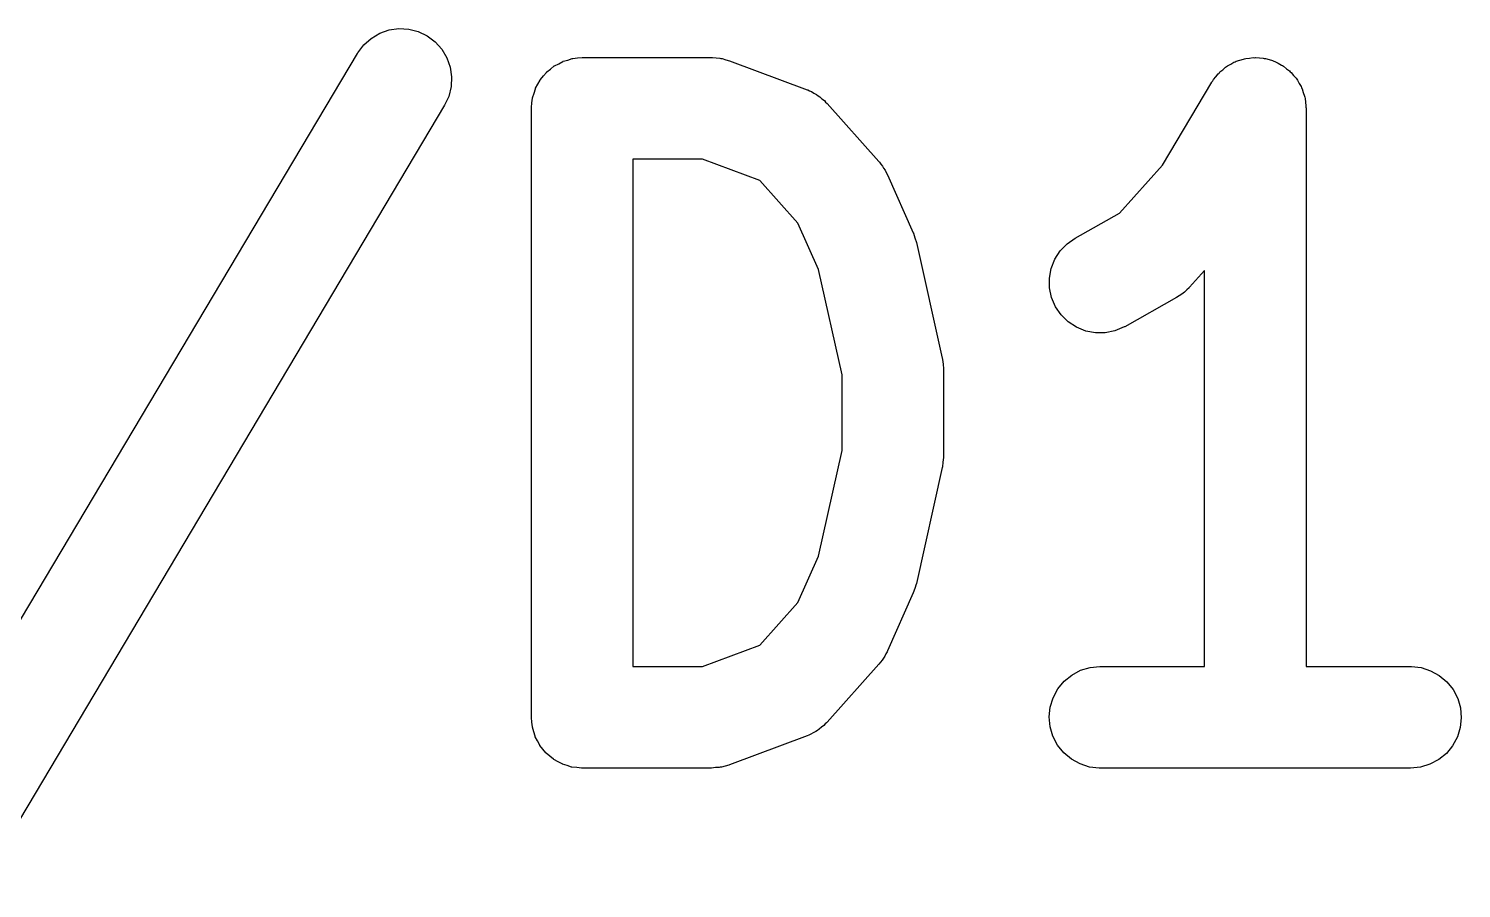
# Model space of a CAD drawing. Header units: millimetres. Extents: x 17 to 402, y -127 to -24.
# Drawn here: x 23.57 to 25.335, y -41.394 to -40.335 of the extents above; entities that cross this region are included whole.
import ezdxf

# ---------------------------------------------------------------- set-up
doc = ezdxf.new("R2010")
doc.units = ezdxf.units.MM
doc.header["$LTSCALE"] = 25.4
doc.layers.add('BLACK', color=7, linetype='CONTINUOUS')

msp = doc.modelspace()

# ---------------------------------------------------------------- linework, layer by layer
at = {"layer": 'BLACK', "linetype": 'Continuous'}
for p, q in [((23.9918, -40.3469), (24.0023, -40.3405)), ((24.0023, -40.3405), (24.0138, -40.3365)), ((24.0138, -40.3365), (24.0259, -40.3349)), ((24.0259, -40.3349), (24.0381, -40.3355)), ((24.0381, -40.3355), (24.0499, -40.3385)), ((24.0499, -40.3385), (24.0609, -40.3438)), ((24.0609, -40.3438), (24.0707, -40.3512)), ((23.9753, -40.3647), (23.9827, -40.3548)), ((23.9827, -40.3548), (23.9918, -40.3469)), ((24.0707, -40.3512), (24.0788, -40.3601)), ((24.0788, -40.3601), (24.0851, -40.3708)), ((23.4006, -41.3296), (23.9748, -40.3654)), ((23.9748, -40.3654), (23.9753, -40.3647)), ((24.0851, -40.3708), (24.0892, -40.3822)), ((24.2177, -40.3807), (24.2229, -40.3781)), ((24.2229, -40.3781), (24.228, -40.3753)), ((24.228, -40.3753), (24.2283, -40.3751)), ((24.2283, -40.3751), (24.2285, -40.3751)), ((24.2285, -40.3751), (24.2341, -40.3736)), ((24.2341, -40.3736), (24.2397, -40.3718)), ((24.2397, -40.3718), (24.24, -40.3718)), ((24.24, -40.3718), (24.2402, -40.3715)), ((24.2402, -40.3715), (24.246, -40.371)), ((24.246, -40.371), (24.2519, -40.3705)), ((24.2519, -40.3705), (24.4114, -40.3705)), ((24.4114, -40.3705), (24.4123, -40.3705)), ((24.4123, -40.3705), (24.4168, -40.371)), ((24.4168, -40.371), (24.4214, -40.3713)), ((24.4214, -40.3713), (24.4229, -40.3718)), ((24.4229, -40.3718), (24.4244, -40.3718)), ((24.4244, -40.3718), (24.4288, -40.3733)), ((24.4288, -40.3733), (24.4333, -40.3746)), ((24.4333, -40.3746), (24.529, -40.4101)), ((25.0472, -40.3807), (25.0512, -40.3786)), ((25.0512, -40.3786), (25.0551, -40.3763)), ((25.0551, -40.3763), (25.0566, -40.3758)), ((25.0566, -40.3758), (25.058, -40.3751)), ((25.058, -40.3751), (25.0624, -40.3738)), ((25.0624, -40.3738), (25.0667, -40.3723)), ((25.0667, -40.3723), (25.0682, -40.372)), ((25.0682, -40.372), (25.0697, -40.3715)), ((25.0697, -40.3715), (25.0742, -40.3713)), ((25.0742, -40.3713), (25.0787, -40.3705)), ((25.0787, -40.3705), (25.0803, -40.3708)), ((25.0803, -40.3708), (25.0818, -40.3705)), ((25.0818, -40.3705), (25.0864, -40.371)), ((25.0864, -40.371), (25.0909, -40.3713)), ((25.0909, -40.3713), (25.0924, -40.3718)), ((25.0924, -40.3718), (25.094, -40.3718)), ((25.094, -40.3718), (25.0983, -40.373)), ((25.0983, -40.373), (25.1027, -40.3743)), ((25.1027, -40.3743), (25.1041, -40.3751)), ((25.1041, -40.3751), (25.1056, -40.3753)), ((25.1056, -40.3753), (25.1097, -40.3776)), ((25.1097, -40.3776), (25.1137, -40.3797)), ((25.1137, -40.3797), (25.115, -40.3804)), ((24.0892, -40.3822), (24.091, -40.3941)), ((24.091, -40.3941), (24.0904, -40.4063)), ((24.2003, -40.3977), (24.2041, -40.3931)), ((24.2041, -40.3931), (24.2078, -40.3888)), ((24.2078, -40.3888), (24.208, -40.3885)), ((24.208, -40.3885), (24.2081, -40.3883)), ((24.2081, -40.3883), (24.2127, -40.3847)), ((24.2127, -40.3847), (24.2173, -40.3809)), ((24.2173, -40.3809), (24.2175, -40.3809)), ((24.2175, -40.3809), (24.2177, -40.3807)), ((25.0298, -40.3977), (25.0328, -40.3941)), ((25.0328, -40.3941), (25.0355, -40.3906)), ((25.0355, -40.3906), (25.0367, -40.3896)), ((25.0367, -40.3896), (25.0377, -40.3883)), ((25.0377, -40.3883), (25.0412, -40.3855)), ((25.0412, -40.3855), (25.0446, -40.3824)), ((25.0446, -40.3824), (25.0459, -40.3817)), ((25.0459, -40.3817), (25.0472, -40.3807)), ((25.115, -40.3804), (25.1163, -40.3812)), ((25.1163, -40.3812), (25.1199, -40.3842)), ((25.1199, -40.3842), (25.1235, -40.3868)), ((25.1235, -40.3868), (25.1245, -40.388)), ((25.1245, -40.388), (25.1257, -40.389)), ((25.1257, -40.389), (25.1286, -40.3926)), ((25.1286, -40.3926), (25.1317, -40.3959)), ((25.1317, -40.3959), (25.1325, -40.3972)), ((25.1325, -40.3972), (25.1335, -40.3984)), ((24.0904, -40.4063), (24.0874, -40.4183)), ((24.1907, -40.42), (24.1925, -40.4144)), ((24.1925, -40.4144), (24.1943, -40.4089)), ((24.1943, -40.4089), (24.1944, -40.4086)), ((24.1944, -40.4084), (24.1973, -40.4033)), ((24.1944, -40.4086), (24.1944, -40.4084)), ((24.1973, -40.4033), (24.2001, -40.3982)), ((24.2001, -40.3982), (24.2002, -40.3979)), ((24.2002, -40.3979), (24.2003, -40.3977)), ((24.529, -40.4101), (24.5298, -40.4104)), ((24.5298, -40.4104), (24.532, -40.4117)), ((24.532, -40.4117), (24.5343, -40.4124)), ((24.5343, -40.4124), (24.5374, -40.4144)), ((24.5374, -40.4144), (24.5406, -40.416)), ((24.967, -40.5031), (25.0277, -40.401)), ((25.0277, -40.401), (25.0281, -40.4002)), ((25.0281, -40.4002), (25.0291, -40.399)), ((25.0291, -40.399), (25.0298, -40.3977)), ((25.1335, -40.3984), (25.1356, -40.4025)), ((25.1356, -40.4025), (25.1379, -40.4063)), ((25.1379, -40.4063), (25.1385, -40.4078)), ((25.1385, -40.4078), (25.1392, -40.4091)), ((25.1392, -40.4091), (25.1405, -40.4137)), ((25.1405, -40.4137), (25.142, -40.418)), ((24.0822, -40.4292), (23.508, -41.3936)), ((24.0874, -40.4183), (24.0822, -40.4292)), ((24.1894, -40.4322), (24.19, -40.4261)), ((24.1894, -40.4325), (24.1894, -40.4322)), ((24.1894, -40.433), (24.1894, -40.4325)), ((24.1894, -40.4325), (24.1894, -40.4325)), ((24.1894, -40.4325), (24.1894, -40.4325)), ((24.19, -40.4261), (24.1907, -40.4205)), ((24.1907, -40.4203), (24.1907, -40.42)), ((24.1907, -40.4205), (24.1907, -40.4203)), ((24.5406, -40.416), (24.5426, -40.4175)), ((24.5426, -40.4175), (24.5447, -40.4188)), ((24.5447, -40.4188), (24.5474, -40.4213)), ((24.5474, -40.4213), (24.5503, -40.4236)), ((24.5503, -40.4236), (24.5519, -40.4254)), ((24.5519, -40.4254), (24.5537, -40.4271)), ((24.5537, -40.4271), (24.6175, -40.4985)), ((25.142, -40.418), (25.1423, -40.4195)), ((25.1423, -40.4195), (25.1427, -40.4208)), ((25.1427, -40.4208), (25.1432, -40.4254)), ((25.1432, -40.4254), (25.1438, -40.4299)), ((25.1438, -40.4299), (25.1437, -40.4315)), ((25.1437, -40.4315), (25.1439, -40.433)), ((24.1894, -41.1831), (24.1894, -40.433)), ((25.1439, -40.433), (25.1439, -41.1206)), ((24.3144, -40.4955), (24.3144, -41.1206)), ((24.4001, -40.4955), (24.3144, -40.4955)), ((24.4708, -40.5219), (24.4001, -40.4955)), ((24.6175, -40.4985), (24.6181, -40.4993)), ((24.6181, -40.4993), (24.6199, -40.5018)), ((24.6199, -40.5018), (24.6219, -40.5041)), ((24.9141, -40.5623), (24.967, -40.5031)), ((24.6219, -40.5041), (24.6234, -40.5067)), ((24.6234, -40.5067), (24.6252, -40.5092)), ((24.6252, -40.5092), (24.6264, -40.512)), ((24.6264, -40.512), (24.628, -40.5148)), ((24.628, -40.5148), (24.6599, -40.5862)), ((24.5178, -40.5745), (24.4708, -40.5219)), ((24.8594, -40.5928), (24.9141, -40.5623)), ((24.5432, -40.6314), (24.5178, -40.5745)), ((24.6599, -40.5862), (24.66, -40.5864)), ((24.66, -40.5864), (24.66, -40.5864)), ((24.66, -40.5864), (24.66, -40.5864)), ((24.66, -40.5864), (24.6603, -40.5869)), ((24.6603, -40.5869), (24.662, -40.5925)), ((24.662, -40.5925), (24.6638, -40.5981)), ((24.6638, -40.5981), (24.6957, -40.7408)), ((24.8344, -40.6187), (24.841, -40.6085)), ((24.841, -40.6085), (24.8494, -40.5999)), ((24.8494, -40.5999), (24.8594, -40.5928)), ((24.8299, -40.6301), (24.8344, -40.6187)), ((24.5722, -40.7614), (24.5432, -40.6314)), ((24.8277, -40.642), (24.8299, -40.6301)), ((24.8279, -40.6542), (24.8277, -40.642)), ((25.0189, -40.6326), (25.0004, -40.6532)), ((25.0189, -41.1206), (25.0189, -40.6326)), ((24.8304, -40.6662), (24.8279, -40.6542)), ((24.9907, -40.6621), (24.9874, -40.6639)), ((24.9924, -40.6606), (24.9907, -40.6621)), ((24.9943, -40.6593), (24.9924, -40.6606)), ((24.997, -40.6565), (24.9943, -40.6593)), ((24.9998, -40.654), (24.997, -40.6565)), ((25.0004, -40.6532), (24.9998, -40.654)), ((24.8352, -40.6773), (24.8304, -40.6662)), ((24.8421, -40.6875), (24.8352, -40.6773)), ((24.9843, -40.6662), (24.9205, -40.702)), ((24.9874, -40.6639), (24.9843, -40.6662)), ((24.8508, -40.6961), (24.8421, -40.6875)), ((24.861, -40.7027), (24.8508, -40.6961)), ((24.8724, -40.7073), (24.861, -40.7027)), ((24.8843, -40.7096), (24.8724, -40.7073)), ((24.8965, -40.7096), (24.8843, -40.7096)), ((24.9085, -40.7071), (24.8965, -40.7096)), ((24.9197, -40.7022), (24.9085, -40.7071)), ((24.9205, -40.702), (24.9197, -40.7022)), ((24.6957, -40.7408), (24.6959, -40.7416)), ((24.6959, -40.7416), (24.6959, -40.7421)), ((24.6959, -40.7421), (24.696, -40.7424)), ((24.696, -40.7424), (24.6966, -40.7482)), ((24.6966, -40.7482), (24.6972, -40.7538)), ((24.5722, -40.8546), (24.5722, -40.7614)), ((24.6972, -40.7538), (24.6972, -40.754)), ((24.6972, -40.754), (24.6972, -40.7546)), ((24.6972, -40.7546), (24.6972, -40.8615)), ((24.5432, -40.9847), (24.5722, -40.8546)), ((24.6965, -40.8689), (24.6959, -40.8747)), ((24.6972, -40.863), (24.6965, -40.8689)), ((24.6972, -40.8615), (24.6972, -40.8625)), ((24.6972, -40.8625), (24.6972, -40.8628)), ((24.6972, -40.8628), (24.6972, -40.863)), ((24.6957, -40.8752), (24.6638, -41.0182)), ((24.6958, -40.875), (24.6957, -40.8752)), ((24.6959, -40.8747), (24.6958, -40.875)), ((24.5178, -41.0416), (24.5432, -40.9847)), ((24.6599, -41.0299), (24.628, -41.1013)), ((24.6617, -41.0243), (24.6599, -41.0299)), ((24.6636, -41.019), (24.6617, -41.0243)), ((24.6638, -41.0185), (24.6636, -41.019)), ((24.6638, -41.0182), (24.6638, -41.0185)), ((24.6638, -41.0185), (24.6638, -41.0185)), ((24.6638, -41.0185), (24.6638, -41.0185)), ((24.4708, -41.0942), (24.5178, -41.0416)), ((24.4001, -41.1206), (24.4708, -41.0942)), ((24.6276, -41.1023), (24.626, -41.1048)), ((24.628, -41.1013), (24.6276, -41.1023)), ((24.3144, -41.1206), (24.4001, -41.1206)), ((24.6175, -41.1175), (24.5537, -41.1889)), ((24.6194, -41.115), (24.6175, -41.1175)), ((24.6214, -41.1127), (24.6194, -41.115)), ((24.623, -41.1102), (24.6214, -41.1127)), ((24.6247, -41.1076), (24.623, -41.1102)), ((24.626, -41.1048), (24.6247, -41.1076)), ((24.8778, -41.1218), (24.89, -41.1206)), ((24.89, -41.1206), (25.0189, -41.1206)), ((25.1439, -41.1206), (25.2728, -41.1206)), ((25.2728, -41.1206), (25.2737, -41.1206)), ((25.2737, -41.1206), (25.2858, -41.1218)), ((24.8382, -41.148), (24.8459, -41.1386)), ((24.8459, -41.1386), (24.8554, -41.131)), ((24.8554, -41.131), (24.8661, -41.1251)), ((24.8661, -41.1251), (24.8778, -41.1218)), ((25.2858, -41.1218), (25.2974, -41.1256)), ((25.2974, -41.1256), (25.3081, -41.1315)), ((25.3081, -41.1315), (25.3175, -41.1394)), ((24.8323, -41.1589), (24.8382, -41.148)), ((25.3175, -41.1394), (25.3251, -41.1488)), ((25.3251, -41.1488), (25.3308, -41.1597)), ((24.8275, -41.1825), (24.8287, -41.1704)), ((24.8287, -41.1704), (24.8323, -41.1589)), ((25.3308, -41.1597), (25.3342, -41.1714)), ((25.3342, -41.1714), (25.3353, -41.1836)), ((24.1899, -41.1889), (24.1894, -41.1831)), ((24.1905, -41.1947), (24.1899, -41.1889)), ((24.5513, -41.1912), (24.5496, -41.1932)), ((24.5531, -41.1897), (24.5513, -41.1912)), ((24.5537, -41.1889), (24.5531, -41.1897)), ((24.8286, -41.1947), (24.8275, -41.1825)), ((25.3353, -41.1836), (25.334, -41.1955)), ((24.1905, -41.195), (24.1905, -41.1947)), ((24.1906, -41.1952), (24.1905, -41.195)), ((24.1923, -41.2008), (24.1906, -41.1952)), ((24.1939, -41.2064), (24.1923, -41.2008)), ((24.194, -41.2067), (24.1939, -41.2064)), ((24.1941, -41.2069), (24.194, -41.2067)), ((24.1969, -41.212), (24.1941, -41.2069)), ((24.529, -41.2059), (24.4333, -41.2415)), ((24.5312, -41.2049), (24.529, -41.2059)), ((24.5336, -41.2039), (24.5312, -41.2049)), ((24.5367, -41.2021), (24.5336, -41.2039)), ((24.5399, -41.2006), (24.5367, -41.2021)), ((24.5419, -41.1991), (24.5399, -41.2006)), ((24.544, -41.1978), (24.5419, -41.1991)), ((24.5467, -41.1952), (24.544, -41.1978)), ((24.5496, -41.1932), (24.5467, -41.1952)), ((24.832, -41.2064), (24.8286, -41.1947)), ((24.8377, -41.2173), (24.832, -41.2064)), ((25.3304, -41.2072), (25.3246, -41.2181)), ((25.334, -41.1955), (25.3304, -41.2072)), ((24.1996, -41.2173), (24.1969, -41.212)), ((24.1997, -41.2173), (24.1996, -41.2173)), ((24.1998, -41.2176), (24.1997, -41.2173)), ((24.2035, -41.2222), (24.1998, -41.2176)), ((24.2072, -41.2267), (24.2035, -41.2222)), ((24.2074, -41.227), (24.2072, -41.2267)), ((24.2075, -41.227), (24.2074, -41.227)), ((24.2121, -41.2308), (24.2075, -41.227)), ((24.8453, -41.2267), (24.8377, -41.2173)), ((24.8547, -41.2346), (24.8453, -41.2267)), ((25.3246, -41.2181), (25.3169, -41.2275)), ((24.2166, -41.2346), (24.2121, -41.2308)), ((24.2167, -41.2346), (24.2166, -41.2346)), ((24.2169, -41.2349), (24.2167, -41.2346)), ((24.2221, -41.2377), (24.2169, -41.2349)), ((24.2273, -41.2405), (24.2221, -41.2377)), ((24.2275, -41.2405), (24.2273, -41.2405)), ((24.2276, -41.2407), (24.2275, -41.2405)), ((24.2332, -41.2425), (24.2276, -41.2407)), ((24.2389, -41.2443), (24.2332, -41.2425)), ((24.2391, -41.2443), (24.2389, -41.2443)), ((24.2393, -41.2443), (24.2391, -41.2443)), ((24.2451, -41.2448), (24.2393, -41.2443)), ((24.251, -41.2455), (24.2451, -41.2448)), ((24.4206, -41.2448), (24.416, -41.245)), ((24.422, -41.2445), (24.4206, -41.2448)), ((24.4235, -41.2443), (24.422, -41.2445)), ((24.428, -41.243), (24.4235, -41.2443)), ((24.4324, -41.242), (24.428, -41.243)), ((24.4333, -41.2415), (24.4324, -41.242)), ((24.8654, -41.2405), (24.8547, -41.2346)), ((24.877, -41.2443), (24.8654, -41.2405)), ((24.8891, -41.2455), (24.877, -41.2443)), ((25.285, -41.2443), (25.2728, -41.2455)), ((25.2966, -41.2407), (25.285, -41.2443)), ((25.3074, -41.2351), (25.2966, -41.2407)), ((25.3169, -41.2275), (25.3074, -41.2351)), ((24.2514, -41.2455), (24.251, -41.2455)), ((24.2519, -41.2455), (24.2514, -41.2455)), ((24.2514, -41.2455), (24.2514, -41.2455)), ((24.2514, -41.2455), (24.2514, -41.2455)), ((24.4114, -41.2455), (24.2519, -41.2455)), ((24.416, -41.245), (24.4114, -41.2455)), ((24.89, -41.2455), (24.8891, -41.2455)), ((25.2728, -41.2455), (24.89, -41.2455))]:
    msp.add_line(p, q, dxfattribs=at)

doc.saveas('drawing.dxf')
